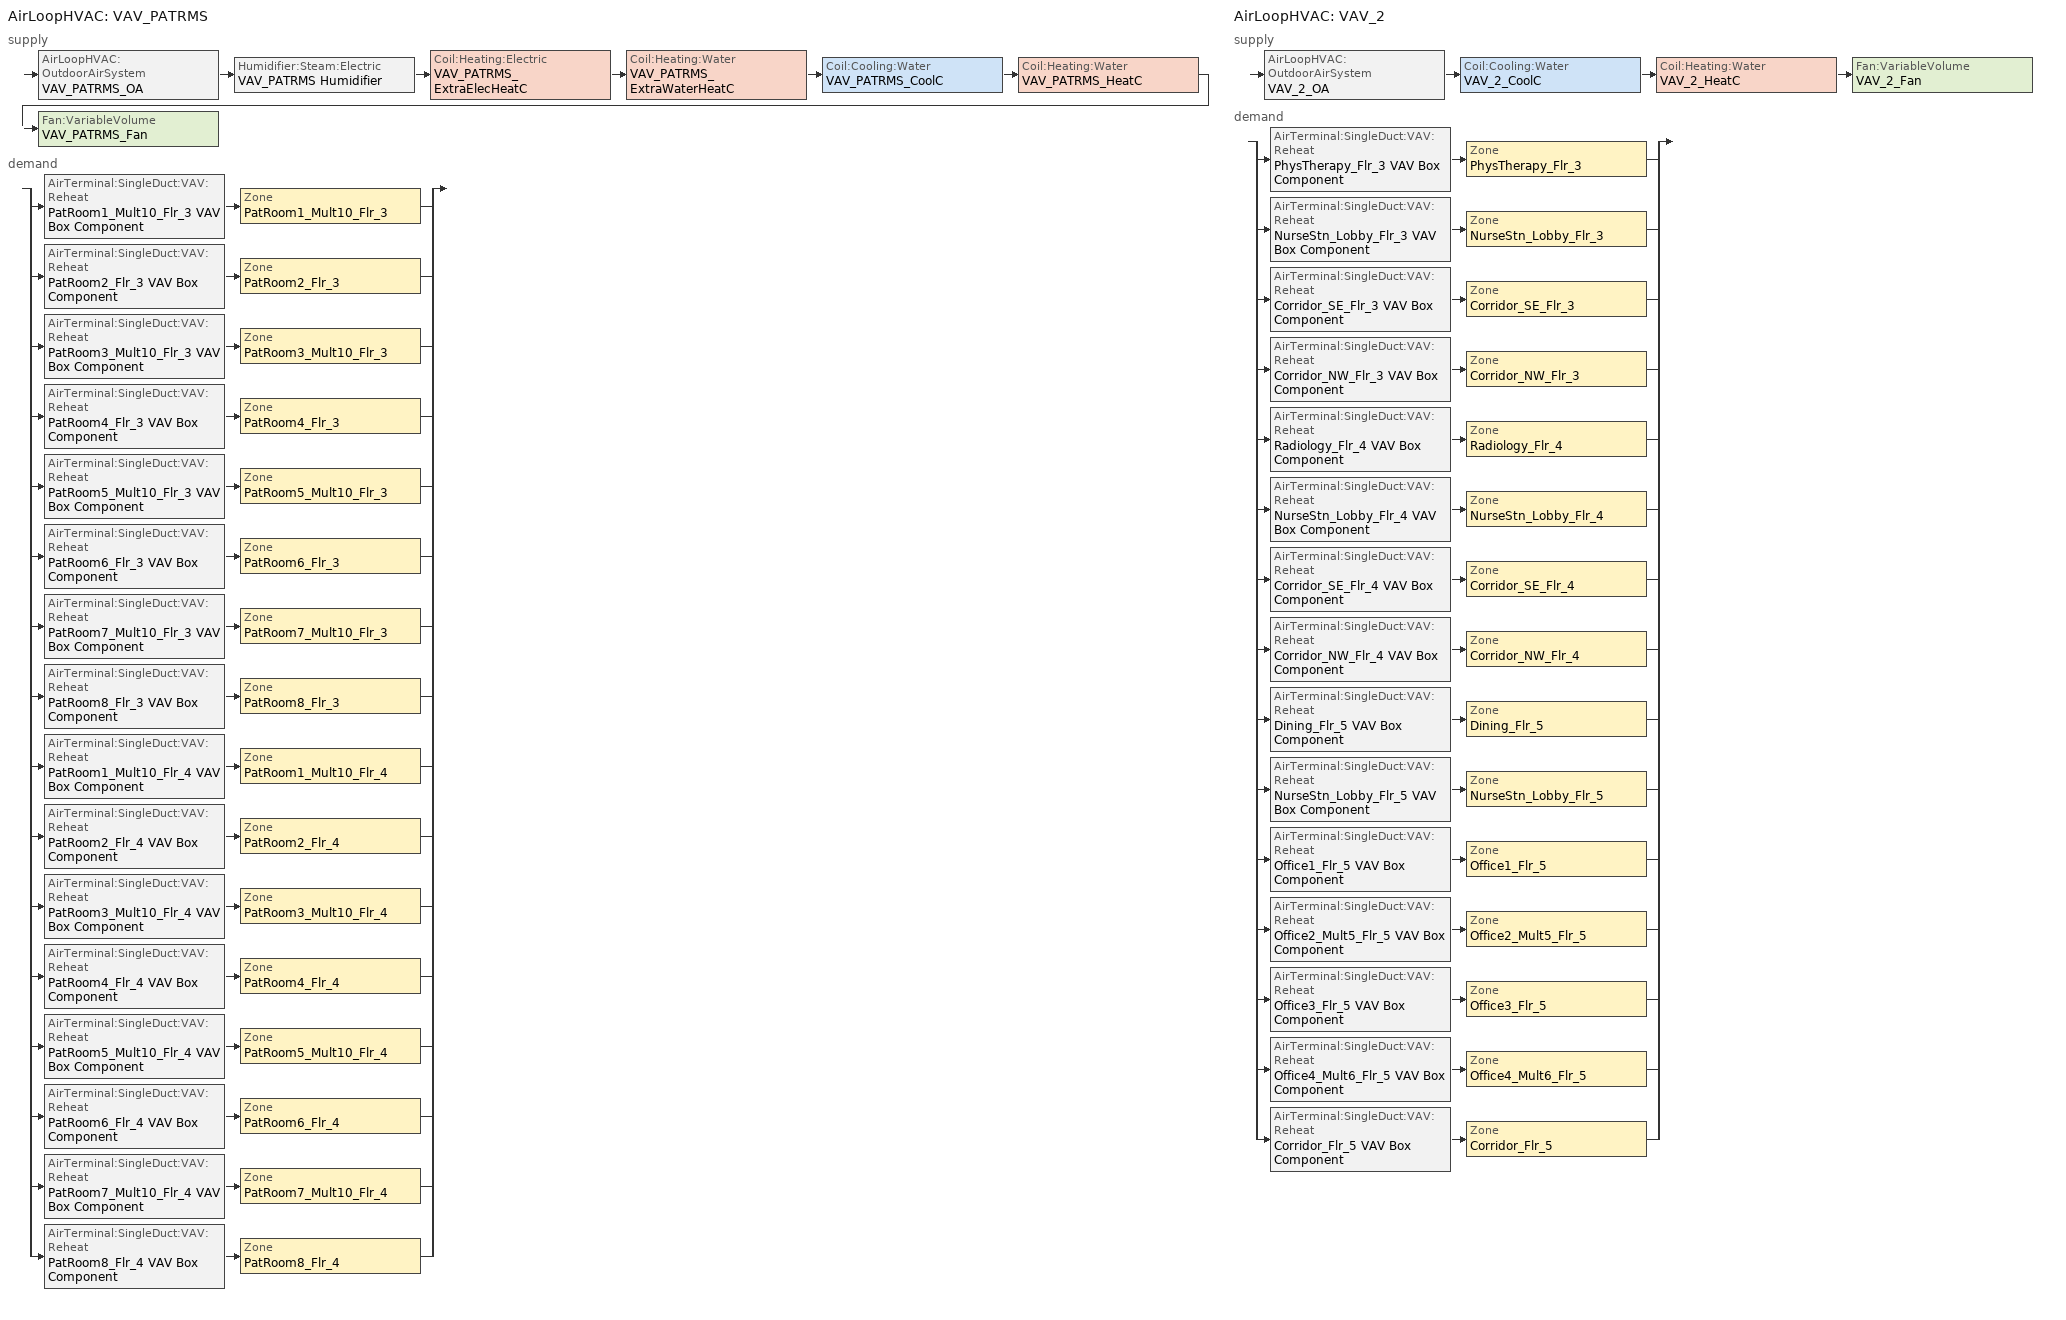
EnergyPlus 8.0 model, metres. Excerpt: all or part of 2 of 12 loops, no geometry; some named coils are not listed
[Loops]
AirLoopHVAC 'VAV_PATRMS'
 supply: AirLoopHVAC:OutdoorAirSystem 'VAV_PATRMS_OA' > Humidifier:Steam:Electric 'VAV_PATRMS Humidifier' > Coil:Heating:Electric 'VAV_PATRMS_ExtraElecHeatC' > Coil:Heating:Water 'VAV_PATRMS_ExtraWaterHeatC' > Coil:Cooling:Water 'VAV_PATRMS_CoolC' > Coil:Heating:Water 'VAV_PATRMS_HeatC' > Fan:VariableVolume 'VAV_PATRMS_Fan'
 demand: split
  | AirTerminal:SingleDuct:VAV:Reheat 'PatRoom1_Mult10_Flr_3 VAV Box Component' > Zone 'PatRoom1_Mult10_Flr_3'
  | AirTerminal:SingleDuct:VAV:Reheat 'PatRoom2_Flr_3 VAV Box Component' > Zone 'PatRoom2_Flr_3'
  | AirTerminal:SingleDuct:VAV:Reheat 'PatRoom3_Mult10_Flr_3 VAV Box Component' > Zone 'PatRoom3_Mult10_Flr_3'
  | AirTerminal:SingleDuct:VAV:Reheat 'PatRoom4_Flr_3 VAV Box Component' > Zone 'PatRoom4_Flr_3'
  | AirTerminal:SingleDuct:VAV:Reheat 'PatRoom5_Mult10_Flr_3 VAV Box Component' > Zone 'PatRoom5_Mult10_Flr_3'
  | AirTerminal:SingleDuct:VAV:Reheat 'PatRoom6_Flr_3 VAV Box Component' > Zone 'PatRoom6_Flr_3'
  | AirTerminal:SingleDuct:VAV:Reheat 'PatRoom7_Mult10_Flr_3 VAV Box Component' > Zone 'PatRoom7_Mult10_Flr_3'
  | AirTerminal:SingleDuct:VAV:Reheat 'PatRoom8_Flr_3 VAV Box Component' > Zone 'PatRoom8_Flr_3'
  | AirTerminal:SingleDuct:VAV:Reheat 'PatRoom1_Mult10_Flr_4 VAV Box Component' > Zone 'PatRoom1_Mult10_Flr_4'
  | AirTerminal:SingleDuct:VAV:Reheat 'PatRoom2_Flr_4 VAV Box Component' > Zone 'PatRoom2_Flr_4'
  | AirTerminal:SingleDuct:VAV:Reheat 'PatRoom3_Mult10_Flr_4 VAV Box Component' > Zone 'PatRoom3_Mult10_Flr_4'
  | AirTerminal:SingleDuct:VAV:Reheat 'PatRoom4_Flr_4 VAV Box Component' > Zone 'PatRoom4_Flr_4'
  | AirTerminal:SingleDuct:VAV:Reheat 'PatRoom5_Mult10_Flr_4 VAV Box Component' > Zone 'PatRoom5_Mult10_Flr_4'
  | AirTerminal:SingleDuct:VAV:Reheat 'PatRoom6_Flr_4 VAV Box Component' > Zone 'PatRoom6_Flr_4'
  | AirTerminal:SingleDuct:VAV:Reheat 'PatRoom7_Mult10_Flr_4 VAV Box Component' > Zone 'PatRoom7_Mult10_Flr_4'
  | AirTerminal:SingleDuct:VAV:Reheat 'PatRoom8_Flr_4 VAV Box Component' > Zone 'PatRoom8_Flr_4'
AirLoopHVAC 'VAV_2'
 supply: AirLoopHVAC:OutdoorAirSystem 'VAV_2_OA' > Coil:Cooling:Water 'VAV_2_CoolC' > Coil:Heating:Water 'VAV_2_HeatC' > Fan:VariableVolume 'VAV_2_Fan'
 demand: split
  | AirTerminal:SingleDuct:VAV:Reheat 'PhysTherapy_Flr_3 VAV Box Component' > Zone 'PhysTherapy_Flr_3'
  | AirTerminal:SingleDuct:VAV:Reheat 'NurseStn_Lobby_Flr_3 VAV Box Component' > Zone 'NurseStn_Lobby_Flr_3'
  | AirTerminal:SingleDuct:VAV:Reheat 'Corridor_SE_Flr_3 VAV Box Component' > Zone 'Corridor_SE_Flr_3'
  | AirTerminal:SingleDuct:VAV:Reheat 'Corridor_NW_Flr_3 VAV Box Component' > Zone 'Corridor_NW_Flr_3'
  | AirTerminal:SingleDuct:VAV:Reheat 'Radiology_Flr_4 VAV Box Component' > Zone 'Radiology_Flr_4'
  | AirTerminal:SingleDuct:VAV:Reheat 'NurseStn_Lobby_Flr_4 VAV Box Component' > Zone 'NurseStn_Lobby_Flr_4'
  | AirTerminal:SingleDuct:VAV:Reheat 'Corridor_SE_Flr_4 VAV Box Component' > Zone 'Corridor_SE_Flr_4'
  | AirTerminal:SingleDuct:VAV:Reheat 'Corridor_NW_Flr_4 VAV Box Component' > Zone 'Corridor_NW_Flr_4'
  | AirTerminal:SingleDuct:VAV:Reheat 'Dining_Flr_5 VAV Box Component' > Zone 'Dining_Flr_5'
  | AirTerminal:SingleDuct:VAV:Reheat 'NurseStn_Lobby_Flr_5 VAV Box Component' > Zone 'NurseStn_Lobby_Flr_5'
  | AirTerminal:SingleDuct:VAV:Reheat 'Office1_Flr_5 VAV Box Component' > Zone 'Office1_Flr_5'
  | AirTerminal:SingleDuct:VAV:Reheat 'Office2_Mult5_Flr_5 VAV Box Component' > Zone 'Office2_Mult5_Flr_5'
  | AirTerminal:SingleDuct:VAV:Reheat 'Office3_Flr_5 VAV Box Component' > Zone 'Office3_Flr_5'
  | AirTerminal:SingleDuct:VAV:Reheat 'Office4_Mult6_Flr_5 VAV Box Component' > Zone 'Office4_Mult6_Flr_5'
  | AirTerminal:SingleDuct:VAV:Reheat 'Corridor_Flr_5 VAV Box Component' > Zone 'Corridor_Flr_5'
[Sizing:Zone] Zone Cooling Design Supply Air Temperature Input Method=SupplyAirTemperature; Zone Cooling Design Supply Air Temperature {C}=12.8; Zone Heating Design Supply Air Temperature Input Method=SupplyAirTemperature; Zone Heating Design Supply Air Temperature {C}=40; Zone Cooling Design Supply Air Humidity Ratio {kg-H2O/kg-air}=0.0085; Zone Heating Design Supply Air Humidity Ratio {kg-H2O/kg-air}=0.008; Zone Heating Sizing Factor=0; Zone Cooling Sizing Factor=0; Cooling Design Air Flow Rate {m3/s}=0; Cooling Minimum Air Flow {m3/s}=0; Cooling Minimum Air Flow Fraction=0; Heating Design Air Flow Method=DesignDay; Heating Design Air Flow Rate {m3/s}=0
Name | Design Specification Outdoor Air Object | Cooling Design Air Flow Method | Cooling Minimum Air Flow per Zone Floor Area {m3/s-m2}
PatRoom1_Mult10_Flr_3 | SZ DSOA PatRoom1_Mult10_Flr_3 | DesignDayWithLimit | 0.00711111
PatRoom2_Flr_3 | SZ DSOA PatRoom2_Flr_3 | DesignDayWithLimit | 0.00711111
PatRoom3_Mult10_Flr_3 | SZ DSOA PatRoom3_Mult10_Flr_3 | DesignDayWithLimit | 0.00711111
PatRoom4_Flr_3 | SZ DSOA PatRoom4_Flr_3 | DesignDayWithLimit | 0.00711111
PatRoom5_Mult10_Flr_3 | SZ DSOA PatRoom5_Mult10_Flr_3 | DesignDayWithLimit | 0.00711111
PhysTherapy_Flr_3 | SZ DSOA PhysTherapy_Flr_3 | DesignDay
PatRoom6_Flr_3 | SZ DSOA PatRoom6_Flr_3 | DesignDayWithLimit | 0.00711111
PatRoom7_Mult10_Flr_3 | SZ DSOA PatRoom7_Mult10_Flr_3 | DesignDayWithLimit | 0.00711111
PatRoom8_Flr_3 | SZ DSOA PatRoom8_Flr_3 | DesignDayWithLimit | 0.00711111
NurseStn_Lobby_Flr_3 | SZ DSOA NurseStn_Lobby_Flr_3 | DesignDay
Corridor_SE_Flr_3 | SZ DSOA Corridor_SE_Flr_3 | DesignDay
Corridor_NW_Flr_3 | SZ DSOA Corridor_NW_Flr_3 | DesignDay
PatRoom1_Mult10_Flr_4 | SZ DSOA PatRoom1_Mult10_Flr_4 | DesignDayWithLimit | 0.00711111
PatRoom2_Flr_4 | SZ DSOA PatRoom2_Flr_4 | DesignDayWithLimit | 0.00711111
PatRoom3_Mult10_Flr_4 | SZ DSOA PatRoom3_Mult10_Flr_4 | DesignDayWithLimit | 0.00711111
PatRoom4_Flr_4 | SZ DSOA PatRoom4_Flr_4 | DesignDayWithLimit | 0.00711111
PatRoom5_Mult10_Flr_4 | SZ DSOA PatRoom5_Mult10_Flr_4 | DesignDayWithLimit | 0.00711111
Radiology_Flr_4 | SZ DSOA Radiology_Flr_4 | DesignDay
PatRoom6_Flr_4 | SZ DSOA PatRoom6_Flr_4 | DesignDayWithLimit | 0.00711111
PatRoom7_Mult10_Flr_4 | SZ DSOA PatRoom7_Mult10_Flr_4 | DesignDayWithLimit | 0.00711111
PatRoom8_Flr_4 | SZ DSOA PatRoom8_Flr_4 | DesignDayWithLimit | 0.00711111
NurseStn_Lobby_Flr_4 | SZ DSOA NurseStn_Lobby_Flr_4 | DesignDay
Corridor_SE_Flr_4 | SZ DSOA Corridor_SE_Flr_4 | DesignDay
Corridor_NW_Flr_4 | SZ DSOA Corridor_NW_Flr_4 | DesignDay
Dining_Flr_5 | SZ DSOA Dining_Flr_5 | DesignDay
NurseStn_Lobby_Flr_5 | SZ DSOA NurseStn_Lobby_Flr_5 | DesignDay
Office1_Flr_5 | SZ DSOA Office1_Flr_5 | DesignDay
Office2_Mult5_Flr_5 | SZ DSOA Office2_Mult5_Flr_5 | DesignDay
Office3_Flr_5 | SZ DSOA Office3_Flr_5 | DesignDay
Office4_Mult6_Flr_5 | SZ DSOA Office4_Mult6_Flr_5 | DesignDay
Corridor_Flr_5 | SZ DSOA Corridor_Flr_5 | DesignDay
[DesignSpecification:OutdoorAir]
Name | Outdoor Air Method | Outdoor Air Flow per Zone Floor Area {m3/s-m2} | Outdoor Air Flow per Zone {m3/s} | outside air flow per zone area {m3/s-m2} | Zone Outdoor Air Method | Outdoor Air Flow per Person {m3/s-person}
SZ DSOA PatRoom1_Mult10_Flr_3; SZ DSOA PatRoom2_Flr_3; SZ DSOA PatRoom3_Mult10_Flr_3; SZ DSOA PatRoom4_Flr_3; SZ DSOA PatRoom5_Mult10_Flr_3; SZ DSOA PatRoom6_Flr_3; SZ DSOA PatRoom7_Mult10_Flr_3; SZ DSOA PatRoom8_Flr_3; SZ DSOA PatRoom1_Mult10_Flr_4; SZ DSOA PatRoom2_Flr_4; SZ DSOA PatRoom3_Mult10_Flr_4; SZ DSOA PatRoom4_Flr_4; SZ DSOA PatRoom5_Mult10_Flr_4; SZ DSOA PatRoom6_Flr_4; SZ DSOA PatRoom7_Mult10_Flr_4; SZ DSOA PatRoom8_Flr_4 | Flow/Area | 0.00237024 | 0
SZ DSOA PhysTherapy_Flr_3; SZ DSOA Radiology_Flr_4 | Flow/Area |  | 0 | 0.000380976
SZ DSOA NurseStn_Lobby_Flr_3; SZ DSOA NurseStn_Lobby_Flr_4; SZ DSOA NurseStn_Lobby_Flr_5 | Flow/Area | 0.000338645 | 0
SZ DSOA Corridor_SE_Flr_3; SZ DSOA Corridor_NW_Flr_3; SZ DSOA Corridor_SE_Flr_4; SZ DSOA Corridor_NW_Flr_4; SZ DSOA Corridor_Flr_5 | Flow/Area | 0.000304781 | 0
SZ DSOA Dining_Flr_5 | Flow/Area |  | 0 | 0.00129532
SZ DSOA Office1_Flr_5; SZ DSOA Office2_Mult5_Flr_5; SZ DSOA Office3_Flr_5; SZ DSOA Office4_Mult6_Flr_5 | Flow/Area | 0.00048257 | 0
CM DSOA Phystherapy_Flr_3; CM DSOA Radiology_Flr_4 |  | 0.000380976 |  |  | Sum | 1e-08
CM DSOA Nursestn_Lobby_Flr_3; CM DSOA Nursestn_Lobby_Flr_4; CM DSOA Nursestn_Lobby_Flr_5 |  | 0.000338645 |  |  | Sum | 1e-08
CM DSOA Corridor_Se_Flr_3; CM DSOA Corridor_Nw_Flr_3; CM DSOA Corridor_Se_Flr_4; CM DSOA Corridor_Nw_Flr_4; CM DSOA Corridor_Flr_5 |  | 0.000304781 |  |  | Sum | 1e-08
CM DSOA Dining_Flr_5 |  | 0.00129532 |  |  | Sum | 1e-08
CM DSOA Office1_Flr_5; CM DSOA Office2_Mult5_Flr_5; CM DSOA Office3_Flr_5; CM DSOA Office4_Mult6_Flr_5 |  | 0.00048257 |  |  | Sum | 1e-08
[Sizing:System] Type of Load to Size On=Sensible; Preheat Design Temperature {C}=7; Preheat Design Humidity Ratio {kgWater/kgDryAir}=0.008; Precool Design Temperature {C}=12.8; Precool Design Humidity Ratio {kgWater/kgDryAir}=0.008; Central Cooling Design Supply Air Temperature {C}=12.8; 100% Outdoor Air in Cooling=No; 100% Outdoor Air in Heating=No; Central Cooling Design Supply Air Humidity Ratio {kg-H2O/kg-Air}=0.0085; Central Heating Design Supply Air Humidity Ratio {kgWater/kgDryAir}=0.008; Cooling Design Air Flow Method=DesignDay; Cooling Design Air Flow Rate {m3/s}=0; Heating Design Air Flow Method=DesignDay; Heating Design Air Flow Rate {m3/s}=0; System Outdoor Air Method=ZoneSum
Name | Design Outdoor Air Flow Rate {m3/s} | Minimum System Air Flow Ratio,                      !- Minimum System Air Flow Ratio | Central Heating Design Supply Air Temperature {C} | Sizing Option | Design Outdoor Air Flow Rate {m3/s},                 !- Design Outdoor Air Flow Rate {m3/s} | Minimum System Air Flow Ratio
VAV_PATRMS | AUTOSIZE | 0.5 | 12.8 | NonCoincident
VAV_2 |  |  | 16.7 | Coincident | 5.59924 | 0.3
[AirLoopHVAC] Design Supply Air Flow Rate {m3/s}=AUTOSIZE
VAV_PATRMS; VAV_2
[SetpointManager:OutdoorAirReset]
VAV_2 Supply Air Temperature Manager: Control Variable=Temperature; Setpoint at Outdoor Low Temperature {C}=15.6; Outdoor Low Temperature {C}=10; Setpoint at Outdoor High Temperature {C}=12.8; Outdoor High Temperature {C}=21.1; Setpoint Node or NodeList=VAV_2 Supply Equipment Outlet Node
[SetpointManager:MixedAir] Control Variable=Temperature
Name | Setpoint Node or NodeList
VAV_PATRMS_ExtraElecHeatC Air Temp Manager | VAV_PATRMS ExtraElecHeatC-VAV_PATRMS_ExtraWaterHeatCNode
VAV_PATRMS_ExtraWaterHeatC Air Temp Manager | VAV_PATRMS ExtraWaterHeatC-VAV_PATRMS_CoolCNode
VAV_PATRMS_CoolC SAT Manager | VAV_PATRMS_CoolC-VAV_PATRMS_HeatCNode
VAV_PATRMS_OAMixed Air Temp Manager | VAV_PATRMS_OA-VAV_PATRMS HumidifierNode
VAV_2_CoolC SAT Manager | VAV_2_CoolC-VAV_2_HeatCNode
VAV_2_HeatC SAT Manager | VAV_2_HeatC-VAV_2_FanNode
VAV_2_OAMixed Air Temp Manager | VAV_2_OA-VAV_2_CoolCNode
[SetpointManager:MultiZone:Humidity:Minimum]
VAV_PATRMS Humidifier HUMRAT setpoint: HVAC Air Loop=VAV_PATRMS; Setpoint Node or NodeList=VAV_PATRMS Humidifier-VAV_PATRMS_ExtraElecHeatCNode
[SetpointManager:MultiZone:Humidity:Maximum]
VAV_PATRMS_CoolC HUMRAT setpoint: HVAC Air Loop=VAV_PATRMS; Setpoint Node or NodeList=VAV_PATRMS_CoolC-VAV_PATRMS_HeatCNode
[SetpointManager:OutdoorAirPretreat]
PATRMS Heat Exhchanger Supply Air Temp Manager: Control Variable=Temperature; Minimum Setpoint Temperature {C}=-99; Maximum Setpoint Temperature {C}=99; Minimum Setpoint Humidity Ratio {kgWater/kgDryAir}=0.00001; Maximum Setpoint Humidity Ratio {kgWater/kgDryAir}=1; Setpoint Node or NodeList=PATRMS Heat Recovery Outlet Node
[Controller:WaterCoil] Actuator Variable=Flow; Maximum Actuated Flow {m3/s}=AUTOSIZE; Minimum Actuated Flow {m3/s}=0
Name | Control Variable | Action | Controller Convergence Tolerance {deltaC}
VAV_PATRMS_ExtraWaterHeatC_Controller; VAV_PATRMS_HeatC_Controller; VAV_2_HeatC_Controller | Temperature | Normal | 0.0001
VAV_PATRMS_CoolC_Controller | TemperatureAndHumidityRatio | Reverse
VAV_2_CoolC_Controller | Temperature | Reverse
[Controller:OutdoorAir] Maximum Outdoor Air Flow Rate {m3/s}=AUTOSIZE; Economizer Control Action Type=ModulateFlow; Lockout Type,                !- Lockout Type=NoLockout; Minimum Limit Type=FixedMinimum; Minimum Outdoor Air Schedule=MinOA_Sched
Name | Minimum Outdoor Air Flow Rate {m3/s} | Economizer Control Type | Minimum Fraction of Outdoor Air Schedule | Heat Recovery Bypass Control Type | Minimum Outdoor Air Flow Rate {m3/s}                        !- Minimum Outdoor Air Flow Rate {m3/s} | Mechanical Ventilation Controller
VAV_PATRMS_OA_Controller | AUTOSIZE | NoEconomizer | VAV_PATRMS_OAminOAFracSchedule | BypassWhenOAFlowGreaterThanMinimum
VAV_2_OA_Controller |  | DifferentialDryBulb | BLDG_OA_FRAC_SCH |  | 0 | VAV_2_DCV
[Zone equipment]
PatRoom1_Mult10_Flr_3: PatRoom1_Mult10_Flr_3 VAV Box Component
PatRoom2_Flr_3: PatRoom2_Flr_3 VAV Box Component
PatRoom3_Mult10_Flr_3: PatRoom3_Mult10_Flr_3 VAV Box Component
PatRoom4_Flr_3: PatRoom4_Flr_3 VAV Box Component
PatRoom5_Mult10_Flr_3: PatRoom5_Mult10_Flr_3 VAV Box Component
PhysTherapy_Flr_3: PhysTherapy_Flr_3 VAV Box Component
PatRoom6_Flr_3: PatRoom6_Flr_3 VAV Box Component
PatRoom7_Mult10_Flr_3: PatRoom7_Mult10_Flr_3 VAV Box Component
PatRoom8_Flr_3: PatRoom8_Flr_3 VAV Box Component
NurseStn_Lobby_Flr_3: NurseStn_Lobby_Flr_3 VAV Box Component
Corridor_SE_Flr_3: Corridor_SE_Flr_3 VAV Box Component
Corridor_NW_Flr_3: Corridor_NW_Flr_3 VAV Box Component
PatRoom1_Mult10_Flr_4: PatRoom1_Mult10_Flr_4 VAV Box Component
PatRoom2_Flr_4: PatRoom2_Flr_4 VAV Box Component
PatRoom3_Mult10_Flr_4: PatRoom3_Mult10_Flr_4 VAV Box Component
PatRoom4_Flr_4: PatRoom4_Flr_4 VAV Box Component
PatRoom5_Mult10_Flr_4: PatRoom5_Mult10_Flr_4 VAV Box Component
Radiology_Flr_4: Radiology_Flr_4 VAV Box Component
PatRoom6_Flr_4: PatRoom6_Flr_4 VAV Box Component
PatRoom7_Mult10_Flr_4: PatRoom7_Mult10_Flr_4 VAV Box Component
PatRoom8_Flr_4: PatRoom8_Flr_4 VAV Box Component
NurseStn_Lobby_Flr_4: NurseStn_Lobby_Flr_4 VAV Box Component
Corridor_SE_Flr_4: Corridor_SE_Flr_4 VAV Box Component
Corridor_NW_Flr_4: Corridor_NW_Flr_4 VAV Box Component
Dining_Flr_5: Dining_Flr_5 VAV Box Component
NurseStn_Lobby_Flr_5: NurseStn_Lobby_Flr_5 VAV Box Component
Office1_Flr_5: Office1_Flr_5 VAV Box Component
Office2_Mult5_Flr_5: Office2_Mult5_Flr_5 VAV Box Component
Office3_Flr_5: Office3_Flr_5 VAV Box Component
Office4_Mult6_Flr_5: Office4_Mult6_Flr_5 VAV Box Component
Corridor_Flr_5: Corridor_Flr_5 VAV Box Component
[AirTerminal:SingleDuct:VAV:Reheat] Availability Schedule=ALWAYS_ON; Maximum Air Flow Rate {m3/s}=AUTOSIZE; Zone Minimum Air Flow Input Method=Constant; Maximum Hot Water or Steam Flow Rate {m3/s}=AUTOSIZE; Minimum Hot Water or Steam Flow Rate {m3/s}=0; Convergence Tolerance=0.001; Damper Heating Action=REVERSE; Maximum Flow Fraction During Reheat=0.5; Maximum Reheat Air Temperature {C}=40
Name | Constant Minimum Air Flow Fraction | Reheat Coil
PatRoom1_Mult10_Flr_3 VAV Box Component | 0.5 | PatRoom1_Mult10_Flr_3 VAV Box Reheat Coil
PatRoom2_Flr_3 VAV Box Component | 0.5 | PatRoom2_Flr_3 VAV Box Reheat Coil
PatRoom3_Mult10_Flr_3 VAV Box Component | 0.5 | PatRoom3_Mult10_Flr_3 VAV Box Reheat Coil
PatRoom4_Flr_3 VAV Box Component | 0.5 | PatRoom4_Flr_3 VAV Box Reheat Coil
PatRoom5_Mult10_Flr_3 VAV Box Component | 0.5 | PatRoom5_Mult10_Flr_3 VAV Box Reheat Coil
PatRoom6_Flr_3 VAV Box Component | 0.5 | PatRoom6_Flr_3 VAV Box Reheat Coil
PatRoom7_Mult10_Flr_3 VAV Box Component | 0.5 | PatRoom7_Mult10_Flr_3 VAV Box Reheat Coil
PatRoom8_Flr_3 VAV Box Component | 0.5 | PatRoom8_Flr_3 VAV Box Reheat Coil
PatRoom1_Mult10_Flr_4 VAV Box Component | 0.5 | PatRoom1_Mult10_Flr_4 VAV Box Reheat Coil
PatRoom2_Flr_4 VAV Box Component | 0.5 | PatRoom2_Flr_4 VAV Box Reheat Coil
PatRoom3_Mult10_Flr_4 VAV Box Component | 0.5 | PatRoom3_Mult10_Flr_4 VAV Box Reheat Coil
PatRoom4_Flr_4 VAV Box Component | 0.5 | PatRoom4_Flr_4 VAV Box Reheat Coil
PatRoom5_Mult10_Flr_4 VAV Box Component | 0.5 | PatRoom5_Mult10_Flr_4 VAV Box Reheat Coil
PatRoom6_Flr_4 VAV Box Component | 0.5 | PatRoom6_Flr_4 VAV Box Reheat Coil
PatRoom7_Mult10_Flr_4 VAV Box Component | 0.5 | PatRoom7_Mult10_Flr_4 VAV Box Reheat Coil
PatRoom8_Flr_4 VAV Box Component | 0.5 | PatRoom8_Flr_4 VAV Box Reheat Coil
PhysTherapy_Flr_3 VAV Box Component | 0.305559 | PhysTherapy_Flr_3 VAV Box Reheat Coil
NurseStn_Lobby_Flr_3 VAV Box Component | 0.33015 | NurseStn_Lobby_Flr_3 VAV Box Reheat Coil
Corridor_SE_Flr_3 VAV Box Component | 0.52164 | Corridor_SE_Flr_3 VAV Box Reheat Coil
Corridor_NW_Flr_3 VAV Box Component | 0.466076 | Corridor_NW_Flr_3 VAV Box Reheat Coil
Radiology_Flr_4 VAV Box Component | 0.2 | Radiology_Flr_4 VAV Box Reheat Coil
NurseStn_Lobby_Flr_4 VAV Box Component | 0.306669 | NurseStn_Lobby_Flr_4 VAV Box Reheat Coil
Corridor_SE_Flr_4 VAV Box Component | 0.467172 | Corridor_SE_Flr_4 VAV Box Reheat Coil
Corridor_NW_Flr_4 VAV Box Component | 0.425044 | Corridor_NW_Flr_4 VAV Box Reheat Coil
Dining_Flr_5 VAV Box Component | 0.716355 | Dining_Flr_5 VAV Box Reheat Coil
NurseStn_Lobby_Flr_5 VAV Box Component | 0.265064 | NurseStn_Lobby_Flr_5 VAV Box Reheat Coil
Office1_Flr_5 VAV Box Component | 0.2 | Office1_Flr_5 VAV Box Reheat Coil
Office2_Mult5_Flr_5 VAV Box Component | 0.260789 | Office2_Mult5_Flr_5 VAV Box Reheat Coil
Office3_Flr_5 VAV Box Component | 0.2 | Office3_Flr_5 VAV Box Reheat Coil
Office4_Mult6_Flr_5 VAV Box Component | 0.2 | Office4_Mult6_Flr_5 VAV Box Reheat Coil
Corridor_Flr_5 VAV Box Component | 0.331649 | Corridor_Flr_5 VAV Box Reheat Coil
[ZoneControl:Thermostat] Control Type Schedule=Dual Zone Control Type Sched
Name | Zone or ZoneList | Control 1
PatRoom1_Mult10_Flr_3 Thermostat | PatRoom1_Mult10_Flr_3 | PatRoom1_Mult10_Flr_3 DualSPSched
PatRoom2_Flr_3 Thermostat | PatRoom2_Flr_3 | PatRoom2_Flr_3 DualSPSched
PatRoom3_Mult10_Flr_3 Thermostat | PatRoom3_Mult10_Flr_3 | PatRoom3_Mult10_Flr_3 DualSPSched
PatRoom4_Flr_3 Thermostat | PatRoom4_Flr_3 | PatRoom4_Flr_3 DualSPSched
PatRoom5_Mult10_Flr_3 Thermostat | PatRoom5_Mult10_Flr_3 | PatRoom5_Mult10_Flr_3 DualSPSched
PhysTherapy_Flr_3 Thermostat | PhysTherapy_Flr_3 | PhysTherapy_Flr_3 DualSPSched
PatRoom6_Flr_3 Thermostat | PatRoom6_Flr_3 | PatRoom6_Flr_3 DualSPSched
PatRoom7_Mult10_Flr_3 Thermostat | PatRoom7_Mult10_Flr_3 | PatRoom7_Mult10_Flr_3 DualSPSched
PatRoom8_Flr_3 Thermostat | PatRoom8_Flr_3 | PatRoom8_Flr_3 DualSPSched
NurseStn_Lobby_Flr_3 Thermostat | NurseStn_Lobby_Flr_3 | NurseStn_Lobby_Flr_3 DualSPSched
Corridor_SE_Flr_3 Thermostat | Corridor_SE_Flr_3 | Corridor_SE_Flr_3 DualSPSched
Corridor_NW_Flr_3 Thermostat | Corridor_NW_Flr_3 | Corridor_NW_Flr_3 DualSPSched
PatRoom1_Mult10_Flr_4 Thermostat | PatRoom1_Mult10_Flr_4 | PatRoom1_Mult10_Flr_4 DualSPSched
PatRoom2_Flr_4 Thermostat | PatRoom2_Flr_4 | PatRoom2_Flr_4 DualSPSched
PatRoom3_Mult10_Flr_4 Thermostat | PatRoom3_Mult10_Flr_4 | PatRoom3_Mult10_Flr_4 DualSPSched
PatRoom4_Flr_4 Thermostat | PatRoom4_Flr_4 | PatRoom4_Flr_4 DualSPSched
PatRoom5_Mult10_Flr_4 Thermostat | PatRoom5_Mult10_Flr_4 | PatRoom5_Mult10_Flr_4 DualSPSched
Radiology_Flr_4 Thermostat | Radiology_Flr_4 | Radiology_Flr_4 DualSPSched
PatRoom6_Flr_4 Thermostat | PatRoom6_Flr_4 | PatRoom6_Flr_4 DualSPSched
PatRoom7_Mult10_Flr_4 Thermostat | PatRoom7_Mult10_Flr_4 | PatRoom7_Mult10_Flr_4 DualSPSched
PatRoom8_Flr_4 Thermostat | PatRoom8_Flr_4 | PatRoom8_Flr_4 DualSPSched
NurseStn_Lobby_Flr_4 Thermostat | NurseStn_Lobby_Flr_4 | NurseStn_Lobby_Flr_4 DualSPSched
Corridor_SE_Flr_4 Thermostat | Corridor_SE_Flr_4 | Corridor_SE_Flr_4 DualSPSched
Corridor_NW_Flr_4 Thermostat | Corridor_NW_Flr_4 | Corridor_NW_Flr_4 DualSPSched
Dining_Flr_5 Thermostat | Dining_Flr_5 | Dining_Flr_5 DualSPSched
NurseStn_Lobby_Flr_5 Thermostat | NurseStn_Lobby_Flr_5 | NurseStn_Lobby_Flr_5 DualSPSched
Office1_Flr_5 Thermostat | Office1_Flr_5 | Office1_Flr_5 DualSPSched
Office2_Mult5_Flr_5 Thermostat | Office2_Mult5_Flr_5 | Office2_Mult5_Flr_5 DualSPSched
Office3_Flr_5 Thermostat | Office3_Flr_5 | Office3_Flr_5 DualSPSched
Office4_Mult6_Flr_5 Thermostat | Office4_Mult6_Flr_5 | Office4_Mult6_Flr_5 DualSPSched
Corridor_Flr_5 Thermostat | Corridor_Flr_5 | Corridor_Flr_5 DualSPSched
[ThermostatSetpoint:DualSetpoint] Heating Setpoint Temperature Schedule=HtgSetP_Sch; Cooling Setpoint Temperature Schedule=ClgSetP_Sch
PatRoom1_Mult10_Flr_3 DualSPSched; PatRoom2_Flr_3 DualSPSched; PatRoom3_Mult10_Flr_3 DualSPSched; PatRoom4_Flr_3 DualSPSched; PatRoom5_Mult10_Flr_3 DualSPSched; PhysTherapy_Flr_3 DualSPSched; PatRoom6_Flr_3 DualSPSched; PatRoom7_Mult10_Flr_3 DualSPSched; PatRoom8_Flr_3 DualSPSched; NurseStn_Lobby_Flr_3 DualSPSched; Corridor_SE_Flr_3 DualSPSched; Corridor_NW_Flr_3 DualSPSched; PatRoom1_Mult10_Flr_4 DualSPSched; PatRoom2_Flr_4 DualSPSched; PatRoom3_Mult10_Flr_4 DualSPSched; PatRoom4_Flr_4 DualSPSched; PatRoom5_Mult10_Flr_4 DualSPSched; Radiology_Flr_4 DualSPSched; PatRoom6_Flr_4 DualSPSched; PatRoom7_Mult10_Flr_4 DualSPSched; PatRoom8_Flr_4 DualSPSched; NurseStn_Lobby_Flr_4 DualSPSched; Corridor_SE_Flr_4 DualSPSched; Corridor_NW_Flr_4 DualSPSched; Dining_Flr_5 DualSPSched; NurseStn_Lobby_Flr_5 DualSPSched; Office1_Flr_5 DualSPSched; Office2_Mult5_Flr_5 DualSPSched; Office3_Flr_5 DualSPSched; Office4_Mult6_Flr_5 DualSPSched; Corridor_Flr_5 DualSPSched
[Coil:Cooling:Water] Availability Schedule=ALWAYS_ON; Design Water Flow Rate {m3/s}=AUTOSIZE; Design Air Flow Rate {m3/s}=AUTOSIZE; Design Inlet Water Temperature {C}=AUTOSIZE; Design Inlet Air Temperature {C}=AUTOSIZE; Design Outlet Air Temperature {C}=AUTOSIZE; Design Inlet Air Humidity Ratio {kgWater/kgDryAir}=AUTOSIZE; Design Outlet Air Humidity Ratio {kgWater/kgDryAir}=AUTOSIZE; Type of Analysis=SimpleAnalysis; Heat Exchanger Configuration=CrossFlow
VAV_PATRMS_CoolC; VAV_2_CoolC
[Coil:Heating:Water] Rated Inlet Water Temperature {C}=82.2; Rated Outlet Water Temperature {C}=71.1
Name | Availability Schedule | Performance Input Method | Rated Capacity {W} | Rated Inlet Air Temperature {C} | Rated Outlet Air Temperature {C} | Rated Ratio for Air and Water Convection | U-Factor Times Area Value {W/K} | Maximum Water Flow Rate {m3/s}
VAV_PATRMS_ExtraWaterHeatC | Patrms_ExtraWaterHeatC_Sch | NominalCapacity | autosize | 16.6 | 32.2 | 0.5
VAV_PATRMS_HeatC; VAV_2_HeatC | ALWAYS_ON | UFactorTimesAreaAndDesignWaterFlowRate | AUTOSIZE | 12.8 | 40 |  | AUTOSIZE | AUTOSIZE
[Coil:Heating:Electric]
VAV_PATRMS_ExtraElecHeatC: Availability Schedule=Patrms_ExtraElecHeatC_Sch; Efficiency=1; Nominal Capacity {W}=10000000
[Humidifier:Steam:Electric]
VAV_PATRMS Humidifier: Availability Schedule=ALWAYS_ON; Rated Capacity {m3/s}=3.72E-5; Rated Power {W}=100000; Rated Fan Power {W}=0; Standby Power {W}=0
[Fan:VariableVolume] Availability Schedule=HVACOperationSchd; Pressure Rise {Pa}=1389.42; Maximum Flow Rate {m3/s}=AUTOSIZE; Motor In Airstream Fraction=1; Fan Power Coefficient 1=0.0408; Fan Power Coefficient 2=0.088; Fan Power Coefficient 3=-0.0729; Fan Power Coefficient 4=0.9437; Fan Power Coefficient 5=0
Name | Fan Efficiency | Fan Power Minimum Flow Rate Input Method | Fan Power Minimum Flow Fraction | Motor Efficiency | Fan Power Minimum Air Flow Rate {m3/s}
VAV_2_Fan | 0.6175 | Fraction | 0.25 | 0.95
VAV_PATRMS_Fan | 0.61425 | FixedFlowRate |  | 0.945 | 0
[HeatExchanger:AirToAir:SensibleAndLatent]
PATRMS OA Heat Recovery: Availability Schedule=Always_On; Nominal Supply Air Flow Rate {m3/s}=AUTOSIZE; Sensible Effectiveness at 100% Heating Air Flow=0.7; Latent Effectiveness at 100% Heating Air Flow=0.6; Sensible Effectiveness at 75% Heating Air Flow=0.7; Latent Effectiveness at 75% Heating Air Flow=0.6; Sensible Effectiveness at 100% Cooling Air Flow=0.75; Latent Effectiveness at 100% Cooling Air Flow=0.6; Sensible Effectiveness at 75% Cooling Air Flow=0.75; Latent Effectiveness at 75% Cooling Air Flow=0.6; Nominal Electric Power {W}=3273.23; Supply Air Outlet Temperature Control=Yes; Heat Exchanger Type=Rotary; Frost Control Type=ExhaustOnly; Threshold Temperature {C}=-23.3; Initial Defrost Time Fraction=0.167; Rate of Defrost Time Fraction Increase {1/K}=1.44
[EnergyManagementSystem:Sensor]
Name | Output:Variable or Output:Meter Index Key | Output:Variable or Output:Meter
Patrms_Humidifier_Status | VAV_PATRMS Humidifier | Humidifier Water Volume Flow Rate
Patrms_HeatC_Status | VAV_PATRMS_HeatC | Heating Coil Heating Rate
Patrms_AfterHumidifier_Temp | VAV_PATRMS Humidifier-VAV_PATRMS_ExtraElecHeatCNode | System Node Temperature
Patrms_AfterElecHeatC_Temp | VAV_PATRMS EXTRAELECHEATC-VAV_PATRMS_EXTRAWATERHEATCNODE | System Node Temperature
[EnergyManagementSystem:Actuator] Actuated Component Type=System Node Setpoint; Actuated Component Control Type=Temperature Setpoint
Name | Actuated Component Unique
Patrms_ExtraElecHeatC_SP | VAV_PATRMS EXTRAELECHEATC-VAV_PATRMS_EXTRAWATERHEATCNODE
Patrms_ExtraWaterHeatC_SP | VAV_PATRMS ExtraWaterHeatC-VAV_PATRMS_CoolCNode
[EnergyManagementSystem:OutputVariable] Type of Data in Variable=Averaged; Update Frequency=SystemTimeStep
Name | EMS Variable
Patrms_ExtraElecHeatC_SP | Patrms_ExtraElecHeatC_SP
Patrms_ExtraWaterHeatC_SP | Patrms_ExtraWaterHeatC_SP
[EnergyManagementSystem:InternalVariable]
Patrms_FanDesignMass: Internal Data Index Key=VAV_PATRMS_Fan; Internal Data Type=Fan Maximum Mass Flow Rate
[Controller:MechanicalVentilation]
VAV_2_DCV: BLDG_OA_FRAC_SCH, Yes, VentilationRateProcedure, Phystherapy_Flr_3, CM DSOA Phystherapy_Flr_3, CM DSZAD Phystherapy_Flr_3, Nursestn_Lobby_Flr_3, CM DSOA Nursestn_Lobby_Flr_3, CM DSZAD Nursestn_Lobby_Flr_3, Corridor_Se_Flr_3, CM DSOA Corridor_Se_Flr_3, CM DSZAD Corridor_Se_Flr_3, Corridor_Nw_Flr_3, CM DSOA Corridor_Nw_Flr_3, CM DSZAD Corridor_Nw_Flr_3, Radiology_Flr_4, CM DSOA Radiology_Flr_4, CM DSZAD Radiology_Flr_4, Nursestn_Lobby_Flr_4, CM DSOA Nursestn_Lobby_Flr_4, CM DSZAD Nursestn_Lobby_Flr_4, Corridor_Se_Flr_4, CM DSOA Corridor_Se_Flr_4, CM DSZAD Corridor_Se_Flr_4, Corridor_Nw_Flr_4, CM DSOA Corridor_Nw_Flr_4, CM DSZAD Corridor_Nw_Flr_4, Dining_Flr_5, CM DSOA Dining_Flr_5, CM DSZAD Dining_Flr_5, Nursestn_Lobby_Flr_5, CM DSOA Nursestn_Lobby_Flr_5, CM DSZAD Nursestn_Lobby_Flr_5, Office1_Flr_5, CM DSOA Office1_Flr_5, CM DSZAD Office1_Flr_5, Office2_Mult5_Flr_5, CM DSOA Office2_Mult5_Flr_5, CM DSZAD Office2_Mult5_Flr_5, Office3_Flr_5, CM DSOA Office3_Flr_5, CM DSZAD Office3_Flr_5, Office4_Mult6_Flr_5, CM DSOA Office4_Mult6_Flr_5, CM DSZAD Office4_Mult6_Flr_5, Corridor_Flr_5, CM DSOA Corridor_Flr_5, CM DSZAD Corridor_Flr_5
[DesignSpecification:ZoneAirDistribution]
CM DSZAD Phystherapy_Flr_3: Zone Air Distribution Effectiveness in Cooling Mode 1=1; Zone Air Distribution Effectiveness in Heating Mode 1=1
CM DSZAD Nursestn_Lobby_Flr_3: Zone Air Distribution Effectiveness in Cooling Mode 2=1; Zone Air Distribution Effectiveness in Heating Mode 2=1
CM DSZAD Corridor_Se_Flr_3: Zone Air Distribution Effectiveness in Cooling Mode 3=1; Zone Air Distribution Effectiveness in Heating Mode 3=1
CM DSZAD Corridor_Nw_Flr_3: Zone Air Distribution Effectiveness in Cooling Mode 4=1; Zone Air Distribution Effectiveness in Heating Mode 4=1
CM DSZAD Radiology_Flr_4: Zone Air Distribution Effectiveness in Cooling Mode 5=1; Zone Air Distribution Effectiveness in Heating Mode 5=1
CM DSZAD Nursestn_Lobby_Flr_4: Zone Air Distribution Effectiveness in Cooling Mode 6=1; Zone Air Distribution Effectiveness in Heating Mode 6=1
CM DSZAD Corridor_Se_Flr_4: Zone Air Distribution Effectiveness in Cooling Mode 7=1; Zone Air Distribution Effectiveness in Heating Mode 7=1
CM DSZAD Corridor_Nw_Flr_4: Zone Air Distribution Effectiveness in Cooling Mode 8=1; Zone Air Distribution Effectiveness in Heating Mode 8=1
CM DSZAD Dining_Flr_5: Zone Air Distribution Effectiveness in Cooling Mode 9=1; Zone Air Distribution Effectiveness in Heating Mode 9=1
CM DSZAD Nursestn_Lobby_Flr_5: Zone Air Distribution Effectiveness in Cooling Mode 10=1; Zone Air Distribution Effectiveness in Heating Mode 10=1
CM DSZAD Office1_Flr_5: Zone Air Distribution Effectiveness in Cooling Mode 11=1; Zone Air Distribution Effectiveness in Heating Mode 11=1
CM DSZAD Office2_Mult5_Flr_5: Zone Air Distribution Effectiveness in Cooling Mode 12=1; Zone Air Distribution Effectiveness in Heating Mode 12=1
CM DSZAD Office3_Flr_5: Zone Air Distribution Effectiveness in Cooling Mode 13=1; Zone Air Distribution Effectiveness in Heating Mode 13=1
CM DSZAD Office4_Mult6_Flr_5: Zone Air Distribution Effectiveness in Cooling Mode 14=1; Zone Air Distribution Effectiveness in Heating Mode 14=1
CM DSZAD Corridor_Flr_5: Zone Air Distribution Effectiveness in Cooling Mode 15=1; Zone Air Distribution Effectiveness in Heating Mode 15=1
[Schedule:Compact]
Patrms_ExtraElecHeatC_Sch; Patrms_ExtraWaterHeatC_Sch; ALWAYS_ON; HVACOperationSchd; MinOA_Sched: Through: 12/31, For: AllDays, Until: 24:00, 1
HTGSETP_SCH: Through: 12/31, For: ALLDays, Until: 24:00, 21
CLGSETP_SCH: Through: 12/31, For: AllDays, Until: 24:00, 24
BLDG_OA_FRAC_SCH: Through: 12/31, For: Weekdays, Until: 06:00, 0, Until: 18:00, 0.25, Until: 24:00, 0, For: SummerDesignDay, Until: 06:00, 0, Until: 18:00, 0.25, Until: 24:00, 0, For: WinterDesignDay, Until: 06:00, 0, Until: 18:00, 0.25, Until: 24:00, 0, For: Saturday, Until: 06:00, 0, Until: 18:00, 0.25, Until: 24:00, 0, For: Sunday Holidays AllOtherDays, Until: 24:00, 0
VAV_PATRMS_OAminOAFracSchedule: Through: 12/31, For: AllDays, Until: 24:00, 0.33
Dual Zone Control Type Sched: Through: 12/31, For: AllDays, Until: 24:00, 4
